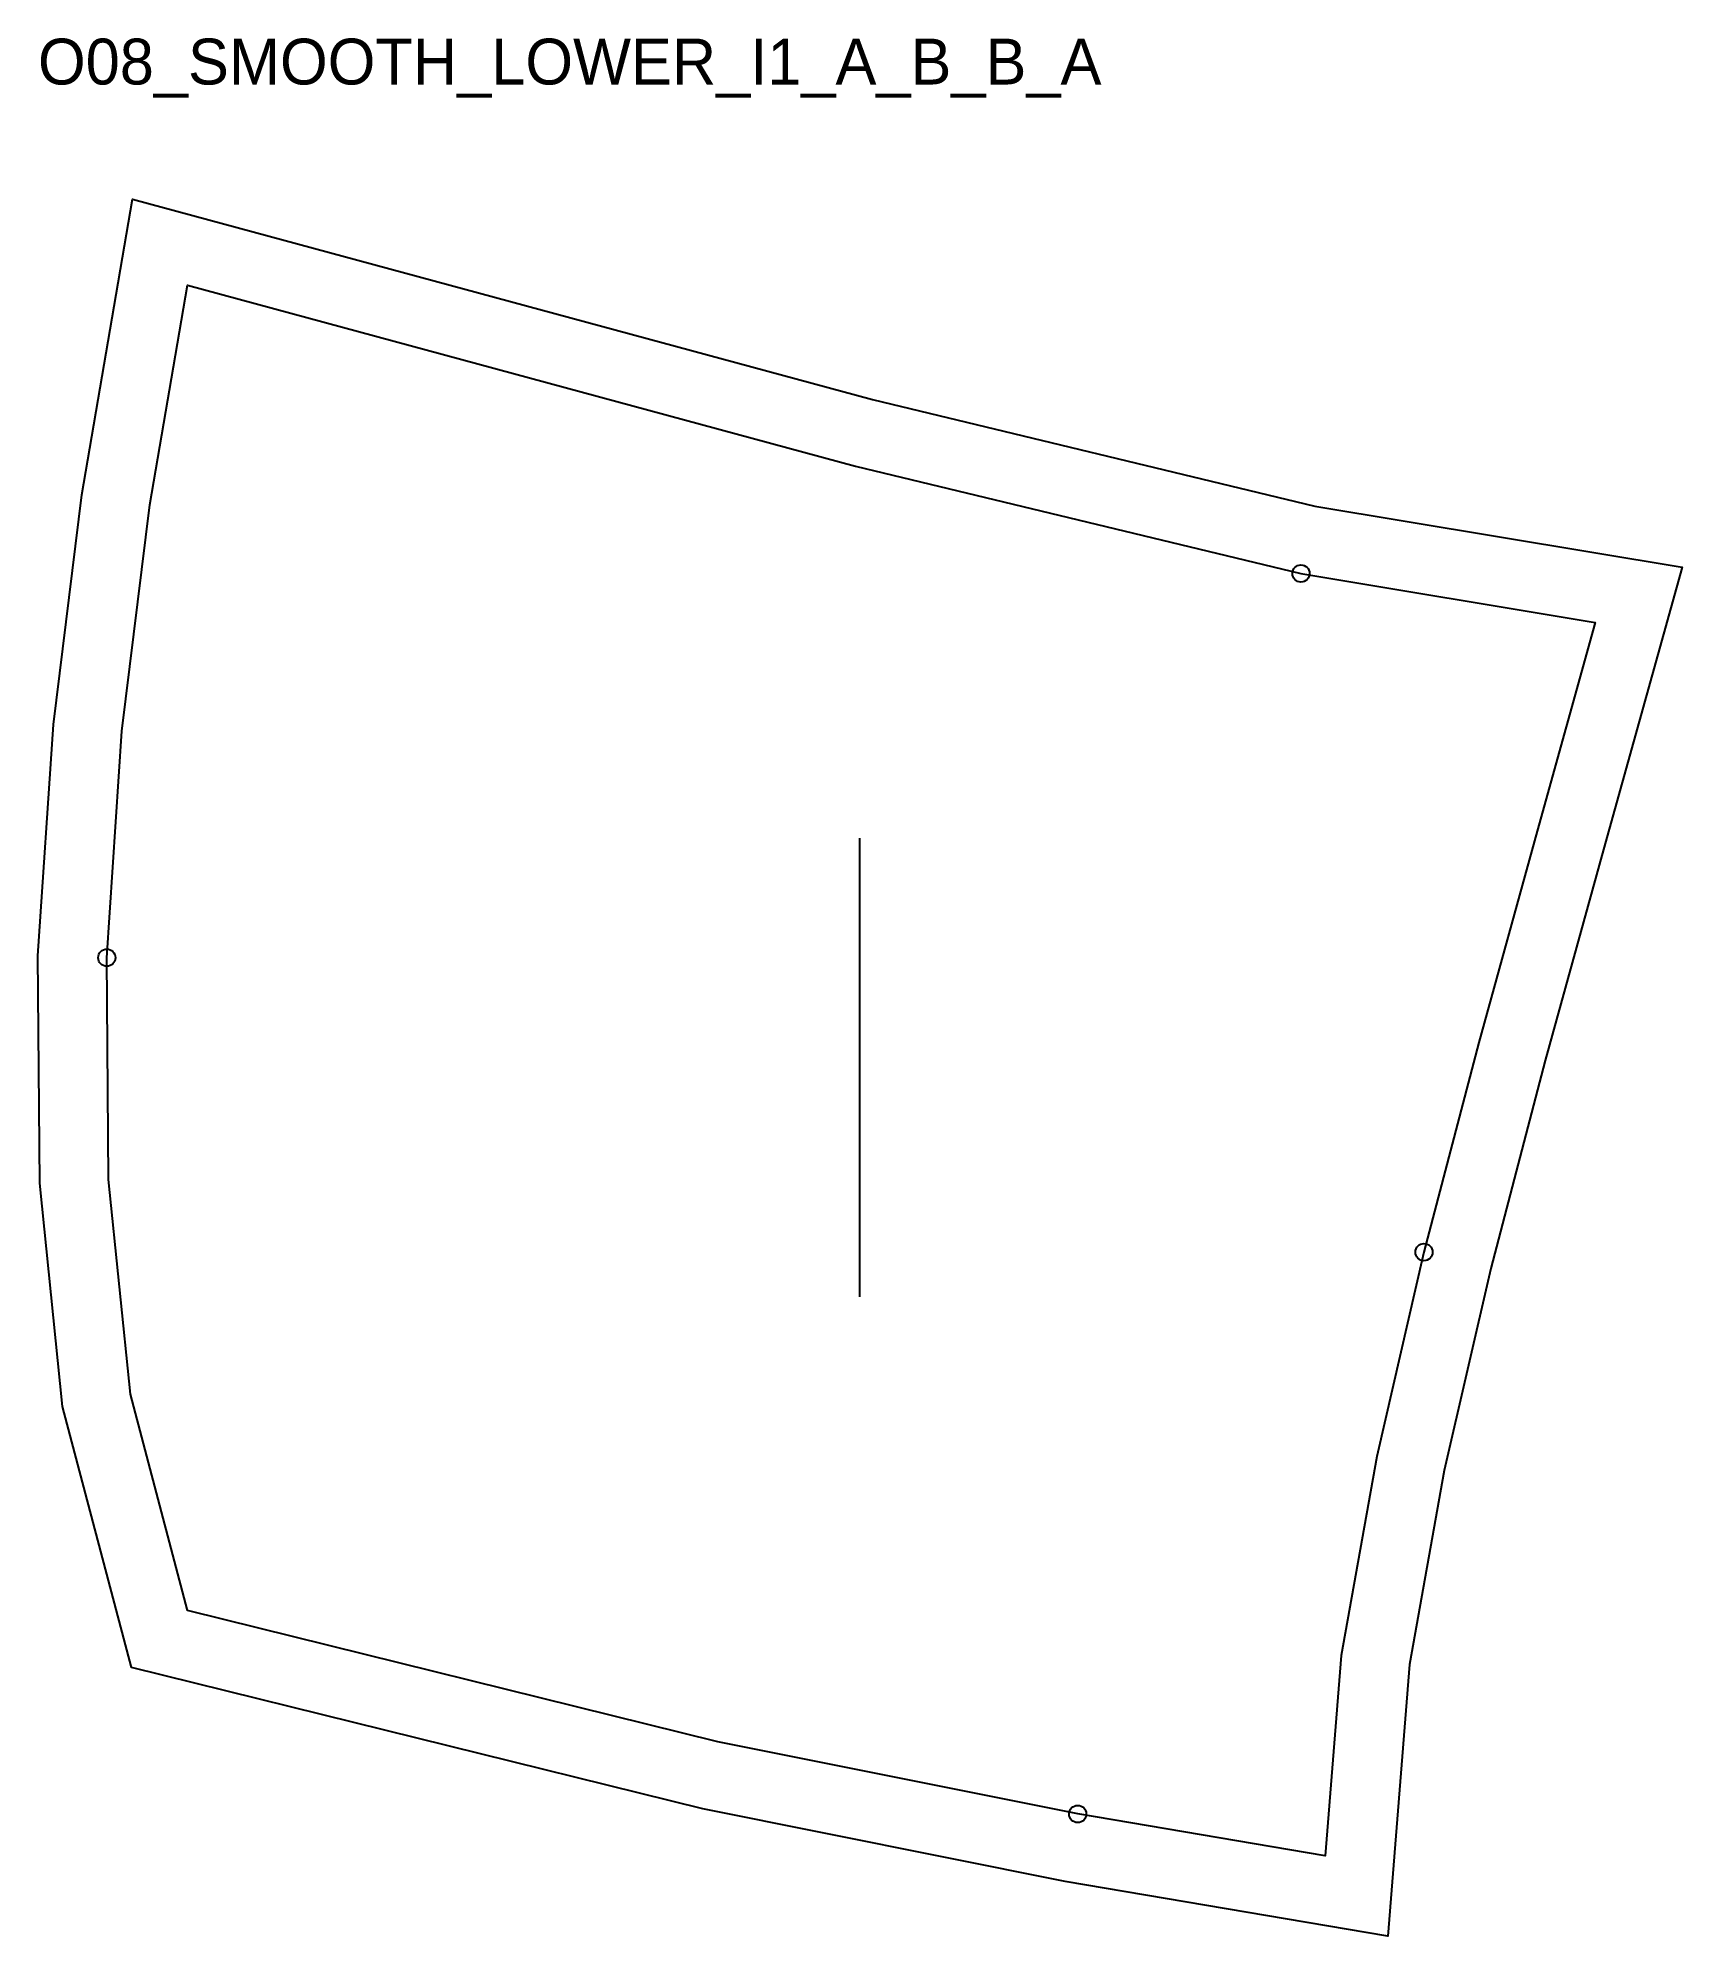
# Model space of a CAD drawing. Header units: millimetres. Extents: x -26 to 261, y -57 to 274.
import ezdxf

# ---------------------------------------------------------------- set-up
doc = ezdxf.new("R2010")
doc.units = ezdxf.units.MM
for name, color, linetype in [('CUT', 1, 'Continuous'), ('GRAIN', 3, 'Continuous'), ('ID', 7, 'Continuous'), ('NOTCH', 2, 'Continuous'), ('SEAM', 5, 'Continuous')]:
    doc.layers.add(name, color=color, linetype=linetype)

msp = doc.modelspace()

# ---------------------------------------------------------------- linework, layer by layer
at = {"layer": 'CUT'}
msp.add_lwpolyline([(-9.79, -9.94), (-21.79, 35.55), (-25.75, 74.53), (-26.08, 114.21), (-23.39, 154.53), (-18.43, 194.59), (-9.6, 246.17), (119.51, 211.25), (196.63, 192.64), (260.71, 181.99), (247.02, 132.73), (236.83, 95.95), (227.34, 59.63), (219.21, 24.42), (213.15, -9.43), (209.41, -56.8), (153.12, -47.3), (89.89, -34.62), (-9.79, -9.94)], close=True, dxfattribs=at)
at = {"layer": 'GRAIN'}
msp.add_line((117.31, 54.69), (117.31, 134.69), dxfattribs=at)
at = {"layer": 'NOTCH'}
for centre in [(194.23, 180.88), (-14.08, 113.86), (215.69, 62.5), (155.29, -35.5)]:
    msp.add_circle(centre, 1.5, dxfattribs=at)
at = {"layer": 'SEAM'}
msp.add_lwpolyline([(0, 0), (-9.95, 37.7), (-13.75, 75.18), (-14.08, 113.86), (-11.44, 153.39), (-6.55, 192.84), (0, 231.14), (116.54, 199.62), (194.23, 180.88), (245.57, 172.35), (235.46, 135.94), (225.24, 99.07), (215.69, 62.5), (207.45, 26.83), (201.23, -7.89), (198.48, -42.78), (155.29, -35.5), (92.52, -22.91)], close=True, dxfattribs=at)

# ---------------------------------------------------------------- texts
at = {"layer": 'ID'}
msp.add_text('O08_SMOOTH_LOWER_I1_A_B_B_A', height=8, dxfattribs=at).set_placement((-26.08, 266.17))

doc.saveas('drawing.dxf')
